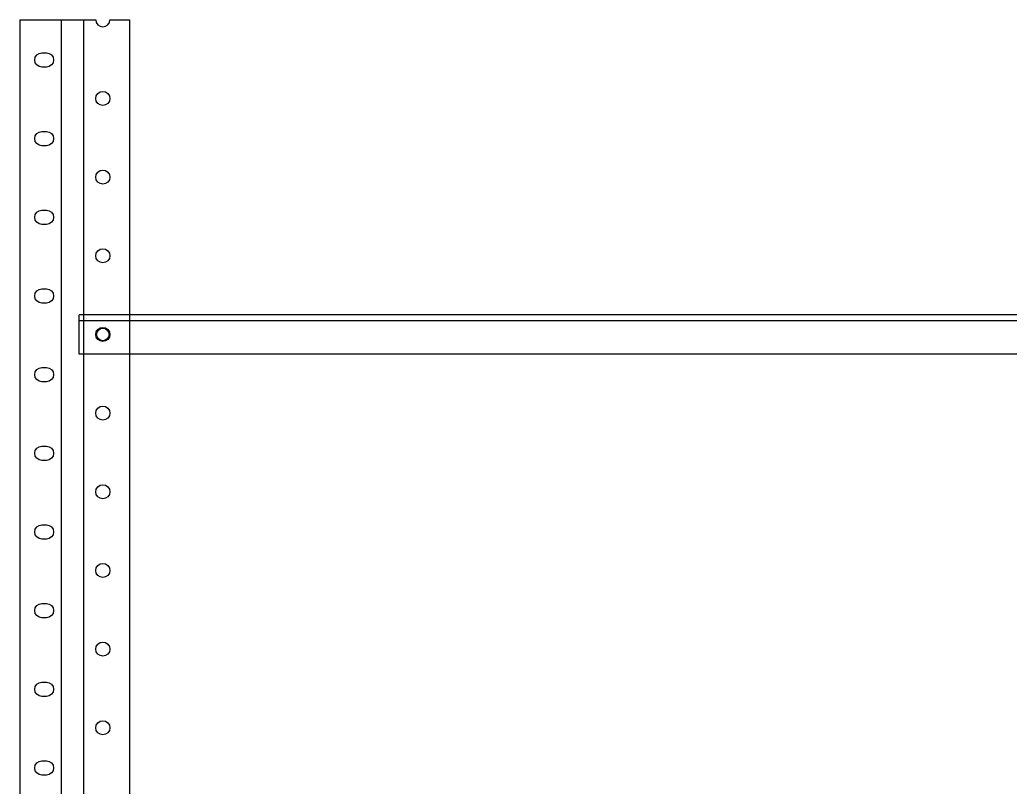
# Model space of a CAD drawing. Header units: millimetres. Extents: x 2529 to 4152, y 1088 to 2073.
# Drawn here: x 2581 to 3211, y 1585 to 2073 of the extents above; entities that cross this region are included whole.
import ezdxf

# ---------------------------------------------------------------- set-up
doc = ezdxf.new("R2010")
doc.units = ezdxf.units.MM
doc.linetypes.add('LIN0', pattern=[0])
doc.layers.add('MONTANTE', color=170, linetype='LIN0', lineweight=25)

# ---------------------------------------------------------------- blocks, each defined once
blk = doc.blocks.new('DI_UNIAO')
at = {"color": 7, "linetype": 'Continuous', "lineweight": 25}
for p, q in [((0, -12.5), (0, 12.5)), ((656.66, 12.5), (0, 12.5)), ((656.66, 8.7), (0, 8.7)), ((656.66, -12.5), (0, -12.5))]:
    blk.add_line(p, q, dxfattribs=at)
blk.add_circle((15, 0), 4, dxfattribs=at)

msp = doc.modelspace()

# ---------------------------------------------------------------- linework, layer by layer
at = {"layer": 'MONTANTE'}
for p, q in [((2581.45, 2072.67), (2581.45, 1272.67)), ((2581.45, 2072.67), (2629.71, 2072.67)), ((2607.64, 2072.67), (2607.64, 1272.67)), ((2621.96, 2072.67), (2621.96, 1172.67)), ((2638.71, 2072.67), (2651.2, 2072.67)), ((2651.2, 2072.67), (2651.2, 1172.67))]:
    msp.add_line(p, q, dxfattribs=at)
for points in [[(2598.42, 2042.62), (2595.42, 2042.62, -1), (2595.42, 2051.62), (2598.42, 2051.62, -1)], [(2598.42, 1992.62), (2595.42, 1992.62, -1), (2595.42, 2001.62), (2598.42, 2001.62, -1)], [(2598.42, 1942.62), (2595.42, 1942.62, -1), (2595.42, 1951.62), (2598.42, 1951.62, -1)], [(2598.42, 1892.62), (2595.42, 1892.62, -1), (2595.42, 1901.62), (2598.42, 1901.62, -1)], [(2598.42, 1842.62), (2595.42, 1842.62, -1), (2595.42, 1851.62), (2598.42, 1851.62, -1)], [(2598.42, 1792.62), (2595.42, 1792.62, -1), (2595.42, 1801.62), (2598.42, 1801.62, -1)], [(2598.42, 1742.62), (2595.42, 1742.62, -1), (2595.42, 1751.62), (2598.42, 1751.62, -1)], [(2598.42, 1692.62), (2595.42, 1692.62, -1), (2595.42, 1701.62), (2598.42, 1701.62, -1)], [(2598.42, 1642.62), (2595.42, 1642.62, -1), (2595.42, 1651.62), (2598.42, 1651.62, -1)], [(2598.42, 1592.62), (2595.42, 1592.62, -1), (2595.42, 1601.62), (2598.42, 1601.62, -1)]]:
    msp.add_lwpolyline(points, format="xyb", close=True, dxfattribs=at)
for centre in [(2634.21, 2022.67), (2634.21, 1972.67), (2634.21, 1922.67), (2634.21, 1872.67), (2634.21, 1822.67), (2634.21, 1772.67), (2634.21, 1722.67), (2634.21, 1672.67), (2634.21, 1622.67)]:
    msp.add_circle(centre, 4.5, dxfattribs=at)
msp.add_arc((2634.21, 2072.67), 4.5, 180, 0, dxfattribs=at)

# ---------------------------------------------------------------- block references
msp.add_blockref('DI_UNIAO', (2619.21, 1872.67))

doc.saveas('drawing.dxf')
